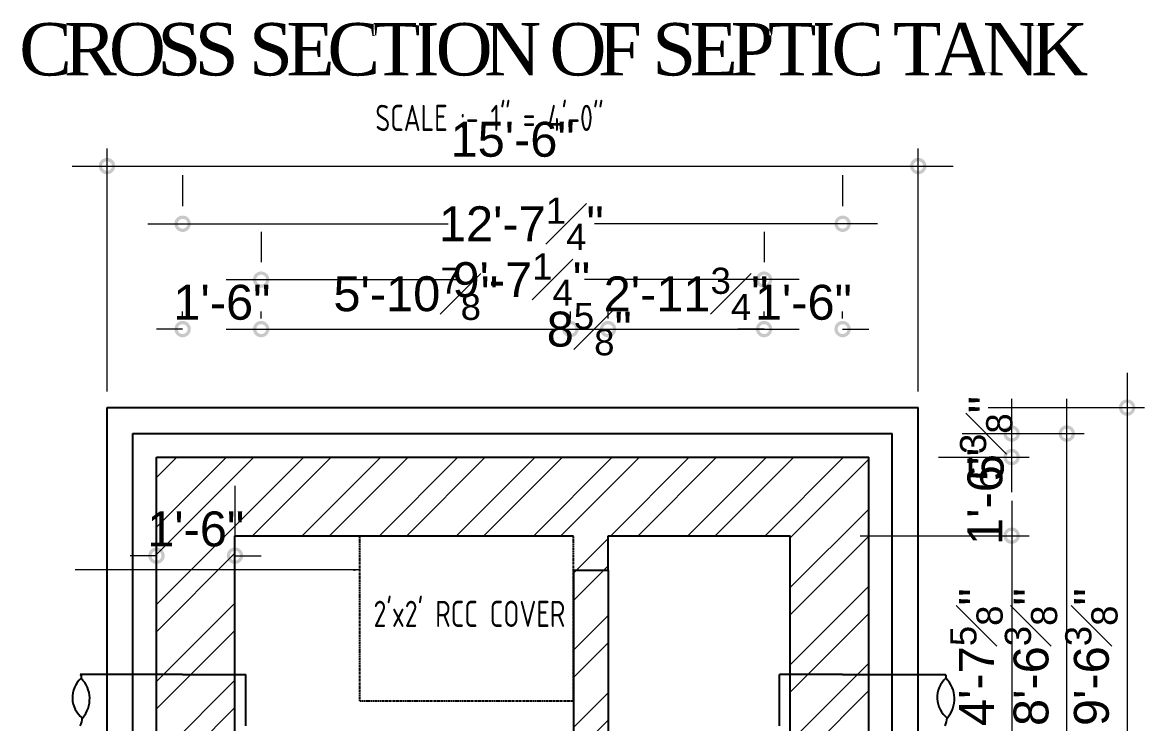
# Model space of a CAD drawing. Header units: inches. Extents: x 10143 to 33197, y -150 to 3760.
# Drawn here: x 15510.1 to 15767.4, y 19 to 179.3 of the extents above; entities that cross this region are included whole.
import ezdxf

# ---------------------------------------------------------------- set-up
doc = ezdxf.new("R2010")
doc.units = ezdxf.units.IN
doc.header["$LTSCALE"] = 0.5
doc.header["$MEASUREMENT"] = 0
doc.header["$PDMODE"] = 66
doc.linetypes.add('HIDDEN', pattern=[0.375, 0.25, -0.125])
for name, color, linetype, lineweight in [('1', 7, 'Continuous', 25), ('DIM_LINE', 165, 'Continuous', 15), ('Dimensions', 62, 'Continuous', 13), ('hatch', 9, 'Continuous', 0), ('TEXT', 220, 'Continuous', 9), ('tile', 30, 'Continuous', 5)]:
    doc.layers.add(name, color=color, linetype=linetype, lineweight=lineweight)
doc.layers.add('OUTLINE', color=116, linetype='Continuous')
doc.styles.add('int text 1in-4ft', font='trebuc.ttf', dxfattribs={"height": 3.5})
doc.styles.add('ordinary', font='ARIALN.TTF')
doc.styles.add('style1', font='arial.ttf', dxfattribs={"height": 7})
doc.dimstyles.new('dim 1in-4ft', dxfattribs={"dimscale": 0.5, "dimtxt": 3.5, "dimasz": 3, "dimexe": 6, "dimexo": 12, "dimgap": 1, "dimtad": 1, "dimzin": 0, "dimdsep": 46, "dimlunit": 4, "dimtxsty": 'int text 1in-4ft', "dimblk": 'DOT', "dimcen": 4, "dimdle": 6, "dimclrt": 7, "dimadec": 0, "dimazin": 0, "dimtfac": 1, "dimtofl": 0, "dimtmove": 0, "dimatfit": 3, "dimfxl": 7, "dimfxlon": 1, "dimtolj": 1, "dimtzin": 0, "dimarcsym": 0})
doc.dimstyles.new('Ronika', dxfattribs={"dimtxt": 8, "dimasz": 6, "dimexe": 4, "dimexo": 16, "dimgap": 2, "dimtad": 1, "dimdec": 3, "dimzin": 3, "dimdsep": 46, "dimlunit": 4, "dimtxsty": 'style1', "dimblk": 'DOTSMALL', "dimcen": 2, "dimdle": 8, "dimclrd": 256, "dimclre": 7, "dimclrt": 256, "dimadec": 0, "dimazin": 0, "dimtfac": 0.75, "dimtdec": 3, "dimtix": 1, "dimtofl": 0, "dimtmove": 2, "dimatfit": 3, "dimfxl": 1, "dimfrac": 1, "dimtolj": 1, "dimtzin": 0, "dimlwd": 13, "dimlwe": 13, "dimarcsym": 0})

# ---------------------------------------------------------------- blocks, each defined once
blk = doc.blocks.new('_DOTSMALL')
at = {"color": 0, "linetype": 'ByBlock', "const_width": 0.5}
blk.add_lwpolyline([(-0.0625, 0, 1), (0.0625, 0, 1)], format="xyb", close=True, dxfattribs=at)
blk = doc.blocks.new('*D741')
at = {"layer": 'Defpoints', "color": 0, "transparency": 16777216}
for p in [(-176552.13, 44149.44), (-176703.43, 44144.59), (-176552.13, 44144.59)]:
    blk.add_point(p, dxfattribs=at)
at = {"layer": 'DIM_LINE', "color": 7, "lineweight": 13, "transparency": 16777216}
for p, q in [((-176703.43, 44160.59), (-176703.43, 44153.44)), ((-176552.13, 44160.59), (-176552.13, 44153.44))]:
    blk.add_line(p, q, dxfattribs=at)
at = {"layer": 'DIM_LINE', "lineweight": 13, "transparency": 16777216}
for p, q in [((-176711.43, 44149.44), (-176642.54, 44149.44)), ((-176544.13, 44149.44), (-176609.04, 44149.44))]:
    blk.add_line(p, q, dxfattribs=at)
at = {"layer": 'DIM_LINE', "lineweight": 13, "transparency": 16777216, "xscale": 6, "yscale": 6, "zscale": 6, "rotation": 180}
blk.add_blockref('_DOTSMALL', (-176703.43, 44149.44), dxfattribs=at)
at = {"layer": 'DIM_LINE', "lineweight": 13, "transparency": 16777216, "xscale": 6, "yscale": 6, "zscale": 6}
blk.add_blockref('_DOTSMALL', (-176552.13, 44149.44), dxfattribs=at)
at = {"layer": 'DIM_LINE', "transparency": 16777216, "insert": (-176625.79, 44149.44), "char_height": 8, "attachment_point": 5, "style": 'style1'}
blk.add_mtext('\\A1;12\'-7{\\H0.750000x;\\S1#4;}"', dxfattribs=at)
blk = doc.blocks.new('*D742')
at = {"layer": 'Defpoints', "color": 0, "transparency": 16777216}
for p in [(-176570.13, 44136.64), (-176685.43, 44131.59), (-176570.13, 44131.59)]:
    blk.add_point(p, dxfattribs=at)
at = {"layer": 'DIM_LINE', "color": 7, "lineweight": 13, "transparency": 16777216}
for p, q in [((-176685.43, 44147.59), (-176685.43, 44140.64)), ((-176570.13, 44147.59), (-176570.13, 44140.64))]:
    blk.add_line(p, q, dxfattribs=at)
at = {"layer": 'DIM_LINE', "lineweight": 13, "transparency": 16777216}
for p, q in [((-176693.43, 44136.64), (-176640.3, 44136.64)), ((-176562.13, 44136.64), (-176611.28, 44136.64))]:
    blk.add_line(p, q, dxfattribs=at)
at = {"layer": 'DIM_LINE', "lineweight": 13, "transparency": 16777216, "xscale": 6, "yscale": 6, "zscale": 6, "rotation": 180}
blk.add_blockref('_DOTSMALL', (-176685.43, 44136.64), dxfattribs=at)
at = {"layer": 'DIM_LINE', "lineweight": 13, "transparency": 16777216, "xscale": 6, "yscale": 6, "zscale": 6}
blk.add_blockref('_DOTSMALL', (-176570.13, 44136.64), dxfattribs=at)
at = {"layer": 'DIM_LINE', "transparency": 16777216, "insert": (-176625.79, 44136.64), "char_height": 8, "attachment_point": 5, "style": 'style1'}
blk.add_mtext('\\A1;9\'-7{\\H0.750000x;\\S1#4;}"', dxfattribs=at)
blk = doc.blocks.new('*D743')
at = {"layer": 'Defpoints', "color": 0, "transparency": 16777216}
for p in [(-176709.43, 44079.4), (-176709.43, 44073.4), (-176691.43, 44073.4)]:
    blk.add_point(p, dxfattribs=at)
at = {"layer": 'OUTLINE', "color": 7, "lineweight": 13, "transparency": 16777216}
for p, q in [((-176691.43, 44089.4), (-176691.43, 44077.4)), ((-176709.43, 44063.4), (-176709.43, 44069.4))]:
    blk.add_line(p, q, dxfattribs=at)
at = {"layer": 'OUTLINE', "lineweight": 13, "transparency": 16777216}
for p, q in [((-176709.43, 44073.4), (-176715.43, 44073.4)), ((-176691.43, 44073.4), (-176685.43, 44073.4))]:
    blk.add_line(p, q, dxfattribs=at)
at = {"layer": 'OUTLINE', "lineweight": 13, "transparency": 16777216, "xscale": 6, "yscale": 6, "zscale": 6}
blk.add_blockref('_DOTSMALL', (-176709.43, 44073.4), dxfattribs=at)
at = {"layer": 'OUTLINE', "lineweight": 13, "transparency": 16777216, "xscale": 6, "yscale": 6, "zscale": 6, "rotation": 180}
blk.add_blockref('_DOTSMALL', (-176691.43, 44073.4), dxfattribs=at)
at = {"layer": 'OUTLINE', "transparency": 16777216, "insert": (-176700.43, 44079.48), "char_height": 8, "attachment_point": 5, "style": 'style1'}
blk.add_mtext('\\A1;1\'-6"', dxfattribs=at)
blk = doc.blocks.new('*D744')
at = {"layer": 'Defpoints', "color": 0, "transparency": 16777216}
for p in [(-176564.13, 44077.98), (-176564.13, 44022.34), (-176513.38, 44022.34)]:
    blk.add_point(p, dxfattribs=at)
at = {"layer": 'DIM_LINE', "lineweight": 13, "transparency": 16777216}
blk.add_line((-176513.38, 44085.98), (-176513.38, 44014.34), dxfattribs=at)
at = {"layer": 'DIM_LINE', "color": 7, "lineweight": 13, "transparency": 16777216}
for p, q in [((-176548.13, 44077.98), (-176509.38, 44077.98)), ((-176548.13, 44022.34), (-176509.38, 44022.34))]:
    blk.add_line(p, q, dxfattribs=at)
at = {"layer": 'DIM_LINE', "lineweight": 13, "transparency": 16777216, "xscale": 6, "yscale": 6, "zscale": 6}
for p, rotation in [((-176513.38, 44077.98), 90), ((-176513.38, 44022.34), 270)]:
    blk.add_blockref('_DOTSMALL', p, dxfattribs=dict(at, rotation=rotation))
at = {"layer": 'DIM_LINE', "transparency": 16777216, "insert": (-176521.45, 44050.16), "char_height": 8, "attachment_point": 5, "rotation": 90, "style": 'style1'}
blk.add_mtext('\\A1;4\'-7{\\H0.750000x;\\S5#8;}"', dxfattribs=at)
blk = doc.blocks.new('*D745')
at = {"layer": 'Defpoints', "color": 0, "transparency": 16777216}
for p in [(-176540.74, 44101.37), (-176500.75, 44101.37), (-176540.74, 43998.95)]:
    blk.add_point(p, dxfattribs=at)
at = {"layer": 'DIM_LINE', "lineweight": 13, "transparency": 16777216}
blk.add_line((-176500.75, 43990.95), (-176500.75, 44109.37), dxfattribs=at)
at = {"layer": 'DIM_LINE', "color": 7, "lineweight": 13, "transparency": 16777216}
for p, q in [((-176524.74, 44101.37), (-176496.75, 44101.37)), ((-176524.74, 43998.95), (-176496.75, 43998.95))]:
    blk.add_line(p, q, dxfattribs=at)
at = {"layer": 'DIM_LINE', "lineweight": 13, "transparency": 16777216, "xscale": 6, "yscale": 6, "zscale": 6}
for p, rotation in [((-176500.75, 44101.37), 90), ((-176500.75, 43998.95), 270)]:
    blk.add_blockref('_DOTSMALL', p, dxfattribs=dict(at, rotation=rotation))
at = {"layer": 'DIM_LINE', "transparency": 16777216, "insert": (-176508.95, 44050.16), "char_height": 8, "attachment_point": 5, "rotation": 90, "style": 'style1'}
blk.add_mtext('\\A1;8\'-6{\\H0.750000x;\\S3#8;}"', dxfattribs=at)
blk = doc.blocks.new('*D747')
at = {"layer": 'Defpoints', "color": 0, "transparency": 16777216}
for p in [(-176685.43, 44125.31), (-176703.43, 44111.77), (-176685.43, 44111.77)]:
    blk.add_point(p, dxfattribs=at)
at = {"layer": 'DIM_LINE', "color": 7, "lineweight": 13, "transparency": 16777216}
for p, q in [((-176703.43, 44127.77), (-176703.43, 44129.31)), ((-176685.43, 44127.77), (-176685.43, 44129.31))]:
    blk.add_line(p, q, dxfattribs=at)
at = {"layer": 'DIM_LINE', "lineweight": 13, "transparency": 16777216}
for p, q in [((-176703.43, 44125.31), (-176709.43, 44125.31)), ((-176685.43, 44125.31), (-176679.43, 44125.31))]:
    blk.add_line(p, q, dxfattribs=at)
at = {"layer": 'DIM_LINE', "lineweight": 13, "transparency": 16777216, "xscale": 6, "yscale": 6, "zscale": 6}
blk.add_blockref('_DOTSMALL', (-176703.43, 44125.31), dxfattribs=at)
at = {"layer": 'DIM_LINE', "lineweight": 13, "transparency": 16777216, "xscale": 6, "yscale": 6, "zscale": 6, "rotation": 180}
blk.add_blockref('_DOTSMALL', (-176685.43, 44125.31), dxfattribs=at)
at = {"layer": 'DIM_LINE', "transparency": 16777216, "insert": (-176694.43, 44131.4), "char_height": 8, "attachment_point": 5, "style": 'style1'}
blk.add_mtext('\\A1;1\'-6"', dxfattribs=at)
blk = doc.blocks.new('*D748')
at = {"layer": 'Defpoints', "color": 0, "transparency": 16777216}
for p in [(-176614.52, 44125.31), (-176685.43, 44111.77), (-176614.52, 44111.77)]:
    blk.add_point(p, dxfattribs=at)
at = {"layer": 'DIM_LINE', "color": 7, "lineweight": 13, "transparency": 16777216}
for p, q in [((-176685.43, 44127.77), (-176685.43, 44129.31)), ((-176614.52, 44127.77), (-176614.52, 44129.31))]:
    blk.add_line(p, q, dxfattribs=at)
at = {"layer": 'DIM_LINE', "lineweight": 13, "transparency": 16777216}
blk.add_line((-176693.43, 44125.31), (-176606.52, 44125.31), dxfattribs=at)
at = {"layer": 'DIM_LINE', "lineweight": 13, "transparency": 16777216, "xscale": 6, "yscale": 6, "zscale": 6, "rotation": 180}
blk.add_blockref('_DOTSMALL', (-176685.43, 44125.31), dxfattribs=at)
at = {"layer": 'DIM_LINE', "lineweight": 13, "transparency": 16777216, "xscale": 6, "yscale": 6, "zscale": 6}
blk.add_blockref('_DOTSMALL', (-176614.52, 44125.31), dxfattribs=at)
at = {"layer": 'DIM_LINE', "transparency": 16777216, "insert": (-176649.97, 44133.41), "char_height": 8, "attachment_point": 5, "style": 'style1'}
blk.add_mtext('\\A1;5\'-10{\\H0.750000x;\\S7#8;}"', dxfattribs=at)
blk = doc.blocks.new('*D749')
at = {"layer": 'Defpoints', "color": 0, "transparency": 16777216}
for p in [(-176605.91, 44125.31), (-176614.52, 44111.77), (-176605.91, 44111.77)]:
    blk.add_point(p, dxfattribs=at)
at = {"layer": 'DIM_LINE', "color": 7, "lineweight": 13, "transparency": 16777216}
for p, q in [((-176614.52, 44127.77), (-176614.52, 44129.31)), ((-176605.91, 44127.77), (-176605.91, 44129.31))]:
    blk.add_line(p, q, dxfattribs=at)
at = {"layer": 'DIM_LINE', "lineweight": 13, "transparency": 16777216}
blk.add_line((-176622.52, 44125.31), (-176597.91, 44125.31), dxfattribs=at)
at = {"layer": 'DIM_LINE', "lineweight": 13, "transparency": 16777216, "xscale": 6, "yscale": 6, "zscale": 6, "rotation": 180}
blk.add_blockref('_DOTSMALL', (-176614.52, 44125.31), dxfattribs=at)
at = {"layer": 'DIM_LINE', "lineweight": 13, "transparency": 16777216, "xscale": 6, "yscale": 6, "zscale": 6}
blk.add_blockref('_DOTSMALL', (-176605.91, 44125.31), dxfattribs=at)
at = {"layer": 'DIM_LINE', "transparency": 16777216, "insert": (-176610.22, 44125.31), "char_height": 8, "attachment_point": 5, "style": 'style1'}
blk.add_mtext('\\A1;8{\\H0.750000x;\\S5#8;}"', dxfattribs=at)
blk = doc.blocks.new('*D750')
at = {"layer": 'Defpoints', "color": 0, "transparency": 16777216}
for p in [(-176570.13, 44125.31), (-176605.91, 44111.77), (-176570.13, 44111.77)]:
    blk.add_point(p, dxfattribs=at)
at = {"layer": 'DIM_LINE', "color": 7, "lineweight": 13, "transparency": 16777216}
for p, q in [((-176605.91, 44127.77), (-176605.91, 44129.31)), ((-176570.13, 44127.77), (-176570.13, 44129.31))]:
    blk.add_line(p, q, dxfattribs=at)
at = {"layer": 'DIM_LINE', "lineweight": 13, "transparency": 16777216}
blk.add_line((-176613.91, 44125.31), (-176562.13, 44125.31), dxfattribs=at)
at = {"layer": 'DIM_LINE', "lineweight": 13, "transparency": 16777216, "xscale": 6, "yscale": 6, "zscale": 6, "rotation": 180}
blk.add_blockref('_DOTSMALL', (-176605.91, 44125.31), dxfattribs=at)
at = {"layer": 'DIM_LINE', "lineweight": 13, "transparency": 16777216, "xscale": 6, "yscale": 6, "zscale": 6}
blk.add_blockref('_DOTSMALL', (-176570.13, 44125.31), dxfattribs=at)
at = {"layer": 'DIM_LINE', "transparency": 16777216, "insert": (-176588.02, 44133.38), "char_height": 8, "attachment_point": 5, "style": 'style1'}
blk.add_mtext('\\A1;2\'-11{\\H0.750000x;\\S3#4;}"', dxfattribs=at)
blk = doc.blocks.new('*D751')
at = {"layer": 'Defpoints', "color": 0, "transparency": 16777216}
for p in [(-176552.13, 44125.31), (-176570.13, 44111.77), (-176552.13, 44111.77)]:
    blk.add_point(p, dxfattribs=at)
at = {"layer": 'DIM_LINE', "color": 7, "lineweight": 13, "transparency": 16777216}
for p, q in [((-176570.13, 44127.77), (-176570.13, 44129.31)), ((-176552.13, 44127.77), (-176552.13, 44129.31))]:
    blk.add_line(p, q, dxfattribs=at)
at = {"layer": 'DIM_LINE', "lineweight": 13, "transparency": 16777216}
for p, q in [((-176570.13, 44125.31), (-176576.13, 44125.31)), ((-176552.13, 44125.31), (-176546.13, 44125.31))]:
    blk.add_line(p, q, dxfattribs=at)
at = {"layer": 'DIM_LINE', "lineweight": 13, "transparency": 16777216, "xscale": 6, "yscale": 6, "zscale": 6}
blk.add_blockref('_DOTSMALL', (-176570.13, 44125.31), dxfattribs=at)
at = {"layer": 'DIM_LINE', "lineweight": 13, "transparency": 16777216, "xscale": 6, "yscale": 6, "zscale": 6, "rotation": 180}
blk.add_blockref('_DOTSMALL', (-176552.13, 44125.31), dxfattribs=at)
at = {"layer": 'DIM_LINE', "transparency": 16777216, "insert": (-176561.13, 44131.4), "char_height": 8, "attachment_point": 5, "style": 'style1'}
blk.add_mtext('\\A1;1\'-6"', dxfattribs=at)
blk = doc.blocks.new('*D752')
at = {"layer": 'Defpoints', "color": 0, "transparency": 16777216}
for p in [(-176546.13, 44095.98), (-176564.13, 44077.98), (-176513.38, 44077.98)]:
    blk.add_point(p, dxfattribs=at)
at = {"layer": 'DIM_LINE', "lineweight": 13, "transparency": 16777216}
for p, q in [((-176513.38, 44095.98), (-176513.38, 44101.98)), ((-176513.38, 44077.98), (-176513.38, 44071.98))]:
    blk.add_line(p, q, dxfattribs=at)
at = {"layer": 'DIM_LINE', "color": 7, "lineweight": 13, "transparency": 16777216}
for p, q in [((-176530.13, 44095.98), (-176509.38, 44095.98)), ((-176548.13, 44077.98), (-176509.38, 44077.98))]:
    blk.add_line(p, q, dxfattribs=at)
at = {"layer": 'DIM_LINE', "lineweight": 13, "transparency": 16777216, "xscale": 6, "yscale": 6, "zscale": 6}
for p, rotation in [((-176513.38, 44095.98), 270), ((-176513.38, 44077.98), 90)]:
    blk.add_blockref('_DOTSMALL', p, dxfattribs=dict(at, rotation=rotation))
at = {"layer": 'DIM_LINE', "transparency": 16777216, "insert": (-176519.46, 44086.98), "char_height": 8, "attachment_point": 5, "rotation": 90, "style": 'style1'}
blk.add_mtext('\\A1;1\'-6"', dxfattribs=at)
blk = doc.blocks.new('_Dot')
at = {"color": 0, "linetype": 'ByBlock', "lineweight": -2}
blk.add_line((-0.5, 0), (-1, 0), dxfattribs=at)
at = {"color": 0, "linetype": 'ByBlock', "const_width": 0.5}
blk.add_lwpolyline([(-0.25, 0, 1), (0.25, 0, 1)], format="xyb", close=True, dxfattribs=at)
blk = doc.blocks.new('*D771')
at = {"layer": 'Defpoints', "color": 0, "transparency": 16777216}
for p in [(-176534.79, 44107.32), (-176534.79, 43993), (-176486.91, 43993)]:
    blk.add_point(p, dxfattribs=at)
at = {"layer": 'DIM_LINE', "lineweight": 13, "transparency": 16777216}
blk.add_line((-176486.91, 44115.32), (-176486.91, 43985), dxfattribs=at)
at = {"layer": 'DIM_LINE', "color": 7, "lineweight": 13, "transparency": 16777216}
for p, q in [((-176518.79, 44107.32), (-176482.91, 44107.32)), ((-176518.79, 43993), (-176482.91, 43993))]:
    blk.add_line(p, q, dxfattribs=at)
at = {"layer": 'DIM_LINE', "lineweight": 13, "transparency": 16777216, "xscale": 6, "yscale": 6, "zscale": 6}
for p, rotation in [((-176486.91, 44107.32), 90), ((-176486.91, 43993), 270)]:
    blk.add_blockref('_DOTSMALL', p, dxfattribs=dict(at, rotation=rotation))
at = {"layer": 'DIM_LINE', "transparency": 16777216, "insert": (-176495.11, 44050.16), "char_height": 8, "attachment_point": 5, "rotation": 90, "style": 'style1'}
blk.add_mtext('\\A1;9\'-6{\\H0.750000x;\\S3#8;}"', dxfattribs=at)
blk = doc.blocks.new('*D772')
at = {"layer": 'Defpoints', "color": 0, "transparency": 16777216}
for p in [(-176534.79, 44162.66), (-176720.77, 44095), (-176534.79, 44095)]:
    blk.add_point(p, dxfattribs=at)
at = {"layer": 'DIM_LINE', "color": 7, "lineweight": 13, "transparency": 16777216}
for p, q in [((-176720.77, 44111), (-176720.77, 44166.66)), ((-176534.79, 44111), (-176534.79, 44166.66))]:
    blk.add_line(p, q, dxfattribs=at)
at = {"layer": 'DIM_LINE', "lineweight": 13, "transparency": 16777216}
blk.add_line((-176728.77, 44162.66), (-176526.79, 44162.66), dxfattribs=at)
at = {"layer": 'DIM_LINE', "lineweight": 13, "transparency": 16777216, "xscale": 6, "yscale": 6, "zscale": 6, "rotation": 180}
blk.add_blockref('_DOTSMALL', (-176720.77, 44162.66), dxfattribs=at)
at = {"layer": 'DIM_LINE', "lineweight": 13, "transparency": 16777216, "xscale": 6, "yscale": 6, "zscale": 6}
blk.add_blockref('_DOTSMALL', (-176534.79, 44162.66), dxfattribs=at)
at = {"layer": 'DIM_LINE', "transparency": 16777216, "insert": (-176627.78, 44168.74), "char_height": 8, "attachment_point": 5, "style": 'style1'}
blk.add_mtext('\\A1;15\'-6"', dxfattribs=at)
blk = doc.blocks.new('*D774')
at = {"layer": 'Defpoints', "color": 0, "transparency": 16777216}
for p in [(-176540.74, 44101.37), (-176513.38, 44101.37), (-176546.13, 44095.98)]:
    blk.add_point(p, dxfattribs=at)
at = {"layer": 'DIM_LINE', "lineweight": 13, "transparency": 16777216}
blk.add_line((-176513.38, 44087.98), (-176513.38, 44109.37), dxfattribs=at)
at = {"layer": 'DIM_LINE', "color": 7, "lineweight": 13, "transparency": 16777216}
for p, q in [((-176524.74, 44101.37), (-176509.38, 44101.37)), ((-176530.13, 44095.98), (-176509.38, 44095.98))]:
    blk.add_line(p, q, dxfattribs=at)
at = {"layer": 'DIM_LINE', "lineweight": 13, "transparency": 16777216, "xscale": 6, "yscale": 6, "zscale": 6}
for p, rotation in [((-176513.38, 44101.37), 90), ((-176513.38, 44095.98), 270)]:
    blk.add_blockref('_DOTSMALL', p, dxfattribs=dict(at, rotation=rotation))
at = {"layer": 'DIM_LINE', "transparency": 16777216, "insert": (-176519.23, 44100.23), "char_height": 8, "attachment_point": 5, "rotation": 90, "style": 'style1'}
blk.add_mtext('\\A1;5{\\H0.750000x;\\S3#8;}"', dxfattribs=at)
blk = doc.blocks.new('TGCV')
at = {"insert": (-171192.5093, 55410.7772), "char_height": 6, "width": 136.473322, "attachment_point": 5, "style": 'ordinary'}
blk.add_mtext('{\\Fisocp3|c0;\\W0.8;SCALE :- 1" = 4\'-0" }', dxfattribs=at)
at = {"layer": 'TEXT', "insert": (-171300.3298, 55432.5155), "char_height": 12, "width": 950.154532, "attachment_point": 1, "style": 'ordinary'}
blk.add_mtext('{\\fTimes New Roman|b0|i0|c0|p18;\\T0.8;CROSS SECTION OF SEPTIC TANK}', dxfattribs=at)
blk = doc.blocks.new('DSTFG')
at = {"layer": 'hatch', "lineweight": 9, "ltscale": 5}
h = blk.add_hatch(dxfattribs=at)
h.set_pattern_fill('STEEL', color=256, scale=100, style=0)
h.set_pattern_definition([(45, (-304763.27, 177538.813), (-8.8388348, 8.8388348), []), (45, (-304763.27, 177545.063), (-8.8388348, 8.8388348), [])])
h.paths.add_polyline_path([(-171179.4574, 55930.718), (-171052.1633, 55930.718), (-171052.1633, 55875.0831), (-171179.4574, 55875.0831)], flags=16)
h.paths.add_polyline_path([(-171197.4574, 55948.718), (-171034.1633, 55948.718), (-171034.1633, 55857.0831), (-171197.4574, 55857.0831)])
h.paths.add_polyline_path([(-171101.8915, 55930.718), (-171093.9402, 55930.718), (-171093.9402, 55875.0831), (-171101.8915, 55875.0831)], flags=0)
at = {"layer": '1', "color": 5}
for p, q in [((-171208.8001, 55845.7404), (-171208.8001, 55960.0606)), ((-171208.8001, 55960.0606), (-171022.8207, 55960.0606)), ((-171022.8207, 55898.9248), (-171022.8207, 55960.0606)), ((-171202.8487, 55851.6917), (-171202.8487, 55954.1093)), ((-171202.8487, 55954.1093), (-171028.772, 55954.1093)), ((-171028.772, 55898.9248), (-171028.772, 55954.1093)), ((-171101.8915, 55922.8153), (-171101.8915, 55879.01)), ((-171093.9402, 55922.8153), (-171093.9402, 55879.01)), ((-171191.4574, 55898.9248), (-171214.9357, 55898.9248)), ((-171191.4574, 55898.9248), (-171177.0066, 55898.9248)), ((-171177.0066, 55887.1857), (-171177.0066, 55898.9248)), ((-171040.1633, 55898.9248), (-171054.6142, 55898.9248)), ((-171054.6142, 55887.1857), (-171054.6142, 55898.9248)), ((-171040.1633, 55898.9248), (-171016.685, 55898.9248)), ((-171028.772, 55851.6917), (-171028.772, 55898.9248)), ((-171022.8207, 55845.7404), (-171022.8207, 55898.9248))]:
    blk.add_line(p, q, dxfattribs=at)
at = {"layer": '1', "color": 1}
for p, q in [((-171197.4574, 55857.0831), (-171197.4574, 55948.718)), ((-171197.4574, 55948.718), (-171034.1633, 55948.718)), ((-171034.1633, 55857.0831), (-171034.1633, 55948.718)), ((-171179.4574, 55875.0831), (-171179.4574, 55930.718)), ((-171179.4574, 55930.718), (-171101.8915, 55930.718)), ((-171093.9402, 55922.8153), (-171093.9402, 55930.718)), ((-171093.9402, 55930.718), (-171052.1633, 55930.718)), ((-171052.1633, 55875.0831), (-171052.1633, 55930.718)), ((-171101.8915, 55922.8153), (-171093.9402, 55922.8153))]:
    blk.add_line(p, q, dxfattribs=at)
at = {"layer": '1', "color": 6, "linetype": 'HIDDEN', "ltscale": 0.2}
for p, q in [((-171150.8157, 55930.718), (-171101.8915, 55930.718)), ((-171150.8157, 55892.8518), (-171150.8157, 55930.718)), ((-171101.8915, 55892.8518), (-171101.8915, 55930.718)), ((-171150.8157, 55892.8518), (-171101.8915, 55892.8518))]:
    blk.add_line(p, q, dxfattribs=at)
at = {"layer": '1', "color": 5}
for centre, radius, start, end in [((-171215.2615, 55898.4009), 0.617, 320.523056, 58.1258), ((-171017.0109, 55898.4009), 0.617, 320.523056, 58.1258), ((-171210.8033, 55893.6172), 5.9331, 131.690397, 232.473836), ((-171219.3435, 55893.3422), 6.5763, 318.054368, 45.68746), ((-171012.5526, 55893.6172), 5.9331, 131.690397, 232.473836), ((-171021.0928, 55893.3422), 6.5763, 318.054368, 45.68746), ((-171217.8216, 55888.8844), 3.3487, 329.518962, 1.281376), ((-171214.4514, 55888.99), 0.0381, 234.00888, 305.99112), ((-171019.5709, 55888.8844), 3.3487, 329.518962, 1.281376), ((-171016.2007, 55888.99), 0.0381, 234.00888, 305.99112)]:
    blk.add_arc(centre, radius, start, end, dxfattribs=at)
at = {"insert": (-171125.7172, 55912.8122), "char_height": 6, "width": 136.473322, "attachment_point": 5, "style": 'ordinary'}
blk.add_mtext("{\\Fisocp3|c0;\\W0.8;2'x2' RCC COVER}", dxfattribs=at)
at = {"layer": 'DIM_LINE'}
for base, p1, p2, picture, middle, set_off in [((-171022.8207, 56015.3933), (-171208.8001, 55947.7414), (-171022.8207, 55947.7414), '*D772', (-171115.8104, 56021.4779), (5511.9712, 11852.7381)), ((-171102.54886, 55978.05139), (-171173.45744, 55964.50435), (-171102.54886, 55964.50435), '*D748', (-171138.00315, 55986.14416), (5511.97116, 11852.73811)), ((-171058.1633, 55978.0514), (-171093.9402, 55964.5043), (-171058.1633, 55964.5043), '*D750', (-171076.0517, 55986.1148), (5511.9712, 11852.7381)), ((-171173.4574, 55978.0514), (-171191.4574, 55964.5043), (-171173.4574, 55964.5043), '*D747', (-171182.4574, 55984.136), (5511.9712, 11852.7381)), ((-171040.1633, 55978.0514), (-171058.1633, 55964.5043), (-171040.1633, 55964.5043), '*D751', (-171049.1633, 55984.136), (5511.9712, 11852.7381))]:
    dim = blk.add_linear_dim(base=base, p1=p1, p2=p2, dimstyle='Ronika', dxfattribs=at)
    dim.commit()
    dim.dimension.update_dxf_attribs({"geometry": picture, "text_midpoint": middle, "insert": set_off})
for base, p1, p2, picture, middle in [((-171040.1633, 56002.1777), (-171191.4574, 55997.3322), (-171040.1633, 55997.3322), '*D741', (-171113.8185, 56002.1777)), ((-171058.1633, 55989.3802), (-171173.4574, 55984.3284), (-171058.1633, 55984.3284), '*D742', (-171113.8185, 55989.3802)), ((-171093.9402, 55978.0514), (-171102.5489, 55964.5043), (-171093.9402, 55964.5043), '*D749', (-171098.2445, 55978.0514))]:
    dim = blk.add_linear_dim(base=base, p1=p1, p2=p2, dimstyle='Ronika', dxfattribs=at)
    dim.commit()
    dim.dimension.update_dxf_attribs({"geometry": picture, "text_midpoint": middle, "dimtype": 128, "insert": (5511.9712, 11852.7381)})
for base, p1, p2, picture, middle in [((-170974.9422, 55845.7404), (-171022.8207, 55960.0606), (-171022.8207, 55845.7404), '*D771', (-170983.1373, 55902.9005)), ((-170988.7814, 55954.1093), (-171028.772, 55851.6917), (-171028.772, 55954.1093), '*D745', (-170996.9765, 55902.9005)), ((-171001.4054, 55930.718), (-171034.1633, 55948.718), (-171052.1633, 55930.718), '*D752', (-171007.49, 55939.718)), ((-171001.4054, 55875.0831), (-171052.1633, 55930.718), (-171052.1633, 55875.0831), '*D744', (-171009.4811, 55902.9005))]:
    dim = blk.add_linear_dim(base=base, p1=p1, p2=p2, angle=90, dimstyle='Ronika', dxfattribs=at)
    dim.commit()
    dim.dimension.update_dxf_attribs({"geometry": picture, "text_midpoint": middle, "insert": (5511.9712, 11852.7381)})
dim = blk.add_linear_dim(base=(-171001.4054, 55954.1093), p1=(-171034.1633, 55948.718), p2=(-171028.772, 55954.1093), angle=90, dimstyle='Ronika', dxfattribs=at)
dim.commit()
dim.dimension.update_dxf_attribs({"geometry": '*D774', "text_midpoint": (-171007.261, 55952.9699), "dimtype": 128, "insert": (5511.9712, 11852.7381)})
at = {"layer": 'OUTLINE'}
dim = blk.add_linear_dim(base=(-171197.4574, 55926.1385), p1=(-171179.4574, 55926.1385), p2=(-171197.4574, 55932.1385), dimstyle='Ronika', dxfattribs=at)
dim.commit()
dim.dimension.update_dxf_attribs({"geometry": '*D743', "text_midpoint": (-171188.4574, 55932.2231), "insert": (5511.9712, 11852.7381)})
at = {"layer": 'Dimensions', "ltscale": 0.5}
blk.add_leader([(-171150.8157, 55922.8773), (-171216.0612, 55922.8773)], dimstyle='dim 1in-4ft', override={"dimgap": 1, "dimtad": 0}, dxfattribs=at)

msp = doc.modelspace()

# ---------------------------------------------------------------- block references
at = {"layer": 'tile'}
for name, p in [('TGCV', (186809.71, -55253.3)), ('DSTFG', (186738.31, -55868.95))]:
    msp.add_blockref(name, p, dxfattribs=at)

doc.saveas('drawing.dxf')
